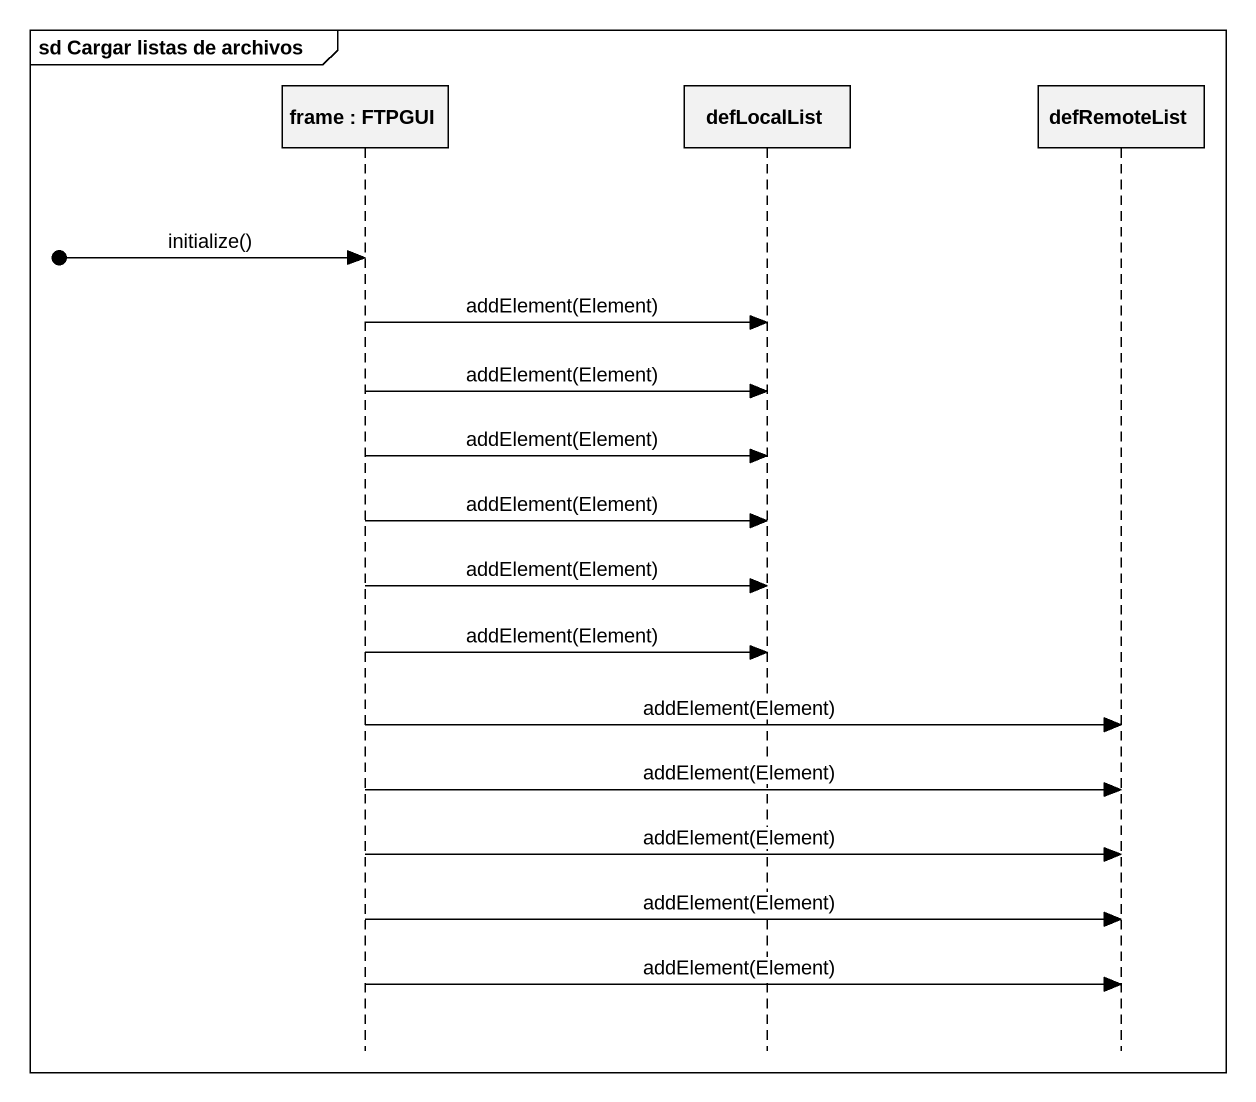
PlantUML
@startuml
mainframe sd Cargar listas de archivos
hide footbox
participant "frame : FTPGUI" as frame_
participant defLocalList
participant defRemoteList

[o-> frame_ : initialize()
frame_ -> defLocalList : addElement(Element)
frame_ -> defLocalList : addElement(Element)
frame_ -> defLocalList : addElement(Element)
frame_ -> defLocalList : addElement(Element)
frame_ -> defLocalList : addElement(Element)
frame_ -> defLocalList : addElement(Element)
frame_ -> defRemoteList : addElement(Element)
frame_ -> defRemoteList : addElement(Element)
frame_ -> defRemoteList : addElement(Element)
frame_ -> defRemoteList : addElement(Element)
frame_ -> defRemoteList : addElement(Element)
@enduml
